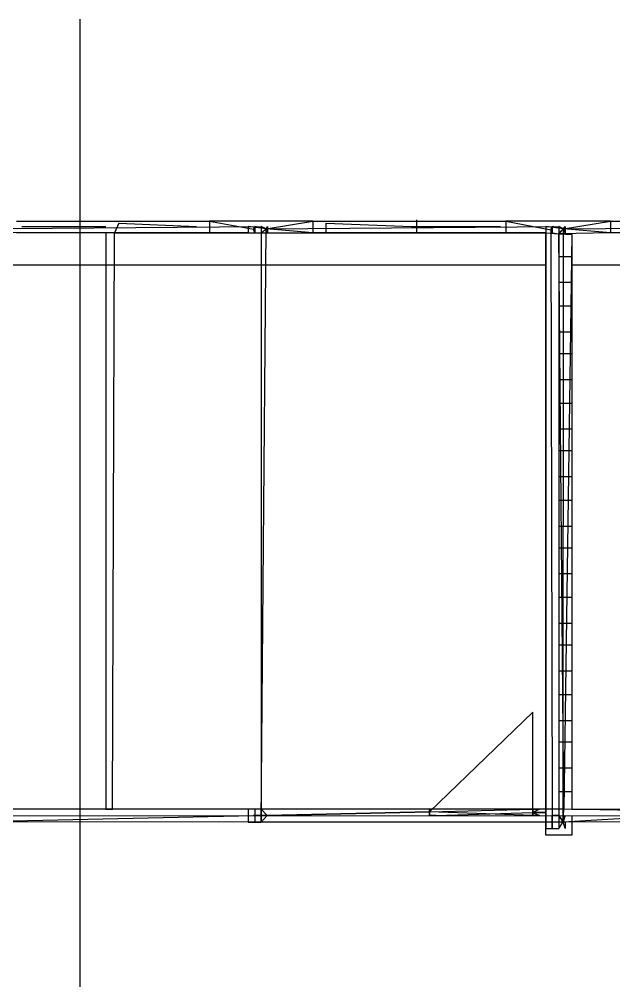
# Model space of a CAD drawing. Header units: metres. Extents: x -641 to 2745, y -1284 to 599.
# Drawn here: x 147.6 to 239.5, y -313.5 to -165 of the extents above; entities that cross this region are included whole.
import ezdxf

# ---------------------------------------------------------------- set-up
doc = ezdxf.new("R2010")
doc.units = ezdxf.units.M

msp = doc.modelspace()

# ---------------------------------------------------------------- linework, layer by layer
for p, q in [((209, -196), (209, -198)), ((147.17, -196.17), (177, -196.2)), ((148, -197), (161, -197)), ((161, -197), (161, -197)), ((163, -196.5), (162.33, -198)), ((163, -196.5), (175, -197)), ((175, -197), (175, -197)), ((193, -196.2), (177, -196.2)), ((177, -196.2), (183.8, -197.4)), ((177, -196.2), (177, -198)), ((177, -196.2), (177, -198)), ((185.75, -197.38), (193, -196.2)), ((193, -198), (185.75, -197.38)), ((193, -196.2), (222.83, -196.17)), ((193, -196.2), (193, -198)), ((193, -196.2), (193, -198)), ((195, -196.5), (195, -198)), ((195, -196.5), (208.25, -197)), ((208.25, -197), (208.25, -197)), ((208.25, -197), (222, -197)), ((222.83, -196.17), (222.8, -198)), ((222.83, -196.17), (222.8, -198)), ((222.83, -196.17), (222.8, -198)), ((239, -196.2), (222.83, -196.17)), ((222.83, -196.17), (229.75, -197.5)), ((229.75, -197.5), (230, -287)), ((231.71, -197.35), (239, -196.2)), ((239, -198), (231.71, -197.35)), ((239, -196.2), (268.83, -196.17)), ((239, -196.2), (239, -198)), ((239, -196.2), (239, -198)), ((177, -198), (147.2, -198)), ((183, -198), (177, -198)), ((222.8, -198), (193, -198)), ((229, -198), (222.8, -198)), ((229, -287.5), (229, -198)), ((233, -198.25), (231, -198.12)), ((231, -198.12), (233, -198.25)), ((231.78, -287), (231, -198.12)), ((233, -198.25), (231.78, -287)), ((268.8, -198), (239, -198)), ((233, -201.67), (231, -201.67)), ((233, -201.67), (231, -201.67)), ((233, -201.67), (231, -201.67)), ((229, -203), (91.5, -203)), ((278.5, -203), (233, -203)), ((233, -205.67), (231, -205.67)), ((233, -205.67), (231, -205.67)), ((233, -205.67), (231, -205.67)), ((233, -209.33), (231, -209.33)), ((233, -209.33), (231, -209.33)), ((233, -209.33), (231, -209.33)), ((233, -213.33), (231, -213.33)), ((233, -213.33), (231, -213.33)), ((233, -213.33), (231, -213.33)), ((233, -216.67), (231, -216.67)), ((233, -216.67), (231, -216.67)), ((233, -216.67), (231, -216.67)), ((233, -220.67), (231, -220.67)), ((233, -220.67), (231, -220.67)), ((233, -220.67), (231, -220.67)), ((233, -224.33), (231, -224.33)), ((233, -224.33), (231, -224.33)), ((233, -224.33), (231, -224.33)), ((233, -228.33), (231, -228.33)), ((233, -228.33), (231, -228.33)), ((233, -228.33), (231, -228.33)), ((233, -231.67), (231, -231.67)), ((233, -231.67), (231, -231.67)), ((233, -231.67), (231, -231.67)), ((233, -235.67), (231, -235.67)), ((233, -235.67), (231, -235.67)), ((233, -235.67), (231, -235.67)), ((233, -239.33), (231, -239.33)), ((233, -239.33), (231, -239.33)), ((233, -239.33), (231, -239.33)), ((233, -243.33), (231, -243.33)), ((233, -243.33), (231, -243.33)), ((233, -243.33), (231, -243.33)), ((233, -246.67), (231, -246.67)), ((233, -246.67), (231, -246.67)), ((233, -246.67), (231, -246.67)), ((233, -250.67), (231, -250.67)), ((233, -250.67), (231, -250.67)), ((233, -250.67), (231, -250.67)), ((233, -254.33), (231, -254.33)), ((233, -254.33), (231, -254.33)), ((233, -254.33), (231, -254.33)), ((233, -258.33), (231, -258.33)), ((233, -258.33), (231, -258.33)), ((233, -258.33), (231, -258.33)), ((233, -261.67), (231, -261.67)), ((233, -261.67), (231, -261.67)), ((233, -261.67), (231, -261.67)), ((233, -265.67), (231, -265.67)), ((233, -265.67), (231, -265.67)), ((233, -265.67), (231, -265.67)), ((233, -269.33), (231, -269.33)), ((233, -269.33), (231, -269.33)), ((233, -269.33), (231, -269.33)), ((233, -273.33), (231, -273.33)), ((233, -273.33), (231, -273.33)), ((233, -273.33), (231, -273.33)), ((233, -276.67), (231, -276.67)), ((233, -276.67), (231, -276.67)), ((233, -276.67), (231, -276.67)), ((233, -280.67), (231, -280.67)), ((233, -280.67), (231, -280.67)), ((233, -280.67), (231, -280.67)), ((233, -284.33), (231, -284.33)), ((233, -284.33), (231, -284.33)), ((233, -284.33), (231, -284.33)), ((183, -287), (139.6, -287)), ((139.73, -288.96), (183.8, -288)), ((185.92, -288), (211, -287.43)), ((211, -287.43), (185.92, -288)), ((212, -288), (227, -287.5)), ((227, -287.5), (229, -287.5)), ((229, -287.5), (227, -287.5)), ((229, -291), (229, -287.5)), ((231.7, -288.96), (257, -287.43)), ((257, -287.43), (231.78, -287)), ((231.78, -287), (231.78, -287)), ((233, -288), (233, -291)), ((187, -289), (183, -289)), ((233, -291), (229, -291))]:
    msp.add_line(p, q)
for points in [[(157, -757), (157, -165)], [(227, -287.5), (227, -272), (211, -287.43)]]:
    msp.add_lwpolyline(points)
for points in [[(139.75, -197.38), (185, -197), (185, -289), (139.73, -288.96)], [(185.75, -197.38), (183, -197), (183, -198), (185, -198)], [(183.8, -197.4), (184, -197), (184, -198), (183.8, -197.4)], [(183.8, -197.4), (184, -197), (184, -198), (183.8, -197.4)], [(185.75, -197.38), (184, -197), (184, -198), (185, -198)], [(185.75, -197.38), (184, -197), (184, -198), (185, -198)], [(185.75, -197.38), (185, -197), (185, -198), (185.75, -197.38)], [(185.75, -197.38), (185, -197), (185, -198), (185.75, -197.38)], [(185.75, -197.38), (185, -197), (185, -198), (185.75, -197.38)], [(185.75, -197.38), (185, -197), (185, -198), (185.75, -197.38)], [(185.75, -197.38), (231, -197), (231, -289), (185, -289)], [(185.75, -197.38), (186, -197), (186, -198), (185.75, -197.38)], [(231.71, -197.35), (229, -197), (229, -198), (231, -198.12)], [(229.75, -197.5), (230, -197), (230, -198), (229.75, -197.5)], [(231.71, -197.35), (230, -197), (230, -198), (231, -198.12)], [(231.71, -197.35), (230, -197), (230, -198), (231, -198.12)], [(231.71, -197.35), (230, -197), (230, -198), (231, -198.12)], [(231.71, -197.35), (231, -197), (231, -198), (231.71, -197.35)], [(231.71, -197.35), (231, -197), (231, -198), (231.71, -197.35)], [(231.71, -197.35), (231, -197), (231, -198), (231.71, -197.35)], [(231.71, -197.35), (231, -197), (231, -198), (231.71, -197.35)], [(231.71, -197.35), (277, -197), (277, -289), (231.7, -288.96)], [(231.71, -197.35), (232, -197), (232, -198), (231.71, -197.35)], [(91.86, -197.57), (161, -198), (161, -287), (91.67, -287)], [(162.33, -198), (161, -198), (161, -287), (162, -287)], [(162.33, -198), (177, -198), (177, -198), (193, -198), (193, -198), (223, -198), (223, -198), (229, -198), (229, -287), (162, -287)], [(233, -198.25), (233, -287), (278, -287), (278, -198), (269, -198), (269, -198), (239, -198), (239, -198), (231, -198.12)], [(462, -334.83), (92, -335), (92, -333), (66, -333), (66, -288), (461.76, -288.06)], [(185, -287), (183, -287), (183, -289), (185, -289)], [(183.8, -288), (184, -288), (184, -288), (183.8, -288)], [(183.8, -288), (184, -288), (184, -288), (183.8, -288)], [(185, -287), (184, -287), (184, -289), (185, -289)], [(185.92, -288), (184, -288), (184, -289), (185, -289)], [(185.92, -288), (185, -287), (185, -289), (185.92, -288)], [(185.92, -288), (185, -287), (185, -289), (185.92, -288)], [(185.92, -288), (185, -288), (185, -288), (185.92, -288)], [(185.92, -288), (185, -288), (185, -289), (185.92, -288)], [(185.92, -288), (186, -288), (186, -288), (185.92, -288)], [(211, -287.43), (227, -287), (227, -288), (211, -287.43)], [(211, -287.43), (211, -288), (211, -288), (212, -288), (212, -288), (211, -288), (211, -287), (211, -287), (211, -287), (211, -287.43)], [(227, -287.5), (228, -288), (228, -288), (227, -288), (227, -288), (227, -288), (227, -287), (228, -287), (228, -287), (227, -287.5)], [(231.78, -287), (229, -287), (229, -289), (231.7, -288.96)], [(231.78, -287), (230, -287), (230, -289), (231.7, -288.96)], [(230, -288.75), (230, -288), (230, -288), (230, -288.75)], [(231, -288), (230, -288), (230, -288), (231, -288)], [(231, -288), (230, -288), (230, -289), (231.7, -288.96)], [(231.78, -287), (231, -287), (231, -289), (231.7, -288.96)], [(231.78, -287), (231, -287), (231, -289), (231.7, -288.96)], [(231.7, -288.96), (231, -288), (231, -288), (231.7, -288.96)], [(231.7, -288.96), (231, -288), (231, -289), (231.7, -288.96)], [(231.7, -288.96), (232, -288), (232, -288), (231.7, -288.96)], [(231.7, -288.96), (229, -289), (229, -290), (231, -290)], [(230, -288.75), (230, -289), (230, -290), (230, -288.75)], [(231.7, -288.96), (230, -289), (230, -290), (231, -290)], [(231.7, -288.96), (230, -289), (230, -290), (231, -290)], [(231.7, -288.96), (230, -289), (230, -290), (231, -290)], [(231.7, -288.96), (231, -289), (231, -290), (231.7, -288.96)], [(231.7, -288.96), (231, -289), (231, -290), (231.7, -288.96)], [(231.7, -288.96), (231, -289), (231, -290), (231.7, -288.96)], [(231.7, -288.96), (231, -289), (231, -290), (231.7, -288.96)], [(231.7, -288.96), (232, -289), (232, -290), (231.7, -288.96)]]:
    msp.add_lwpolyline(points, close=True)

doc.saveas('drawing.dxf')
